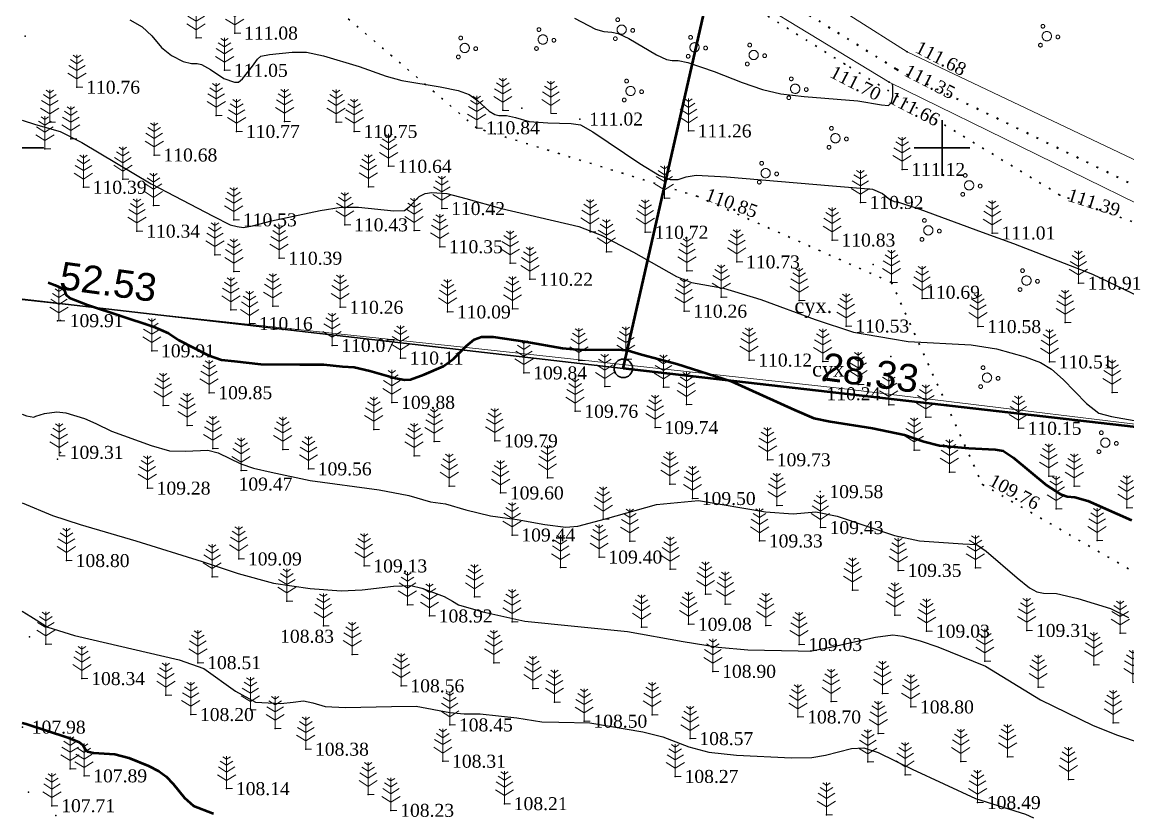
# Model space of a CAD drawing. Header units: millimetres. Extents: x 5405550 to 5405658, y 5524764 to 5524865.
# Drawn here: x 5405550.3 to 5405610, y 5524763.8 to 5524806.8 of the extents above; entities that cross this region are included whole.
import ezdxf
from ezdxf.enums import TextEntityAlignment as Align

# ---------------------------------------------------------------- set-up
doc = ezdxf.new("R2010")
doc.units = ezdxf.units.MM
for name, pattern in [('0', [0]), ('HIDDEN', [0.5, 0, -0.5]), ('суцільна', [50, 50, 0])]:
    doc.linetypes.add(name, pattern=pattern)
for name, color, linetype, lineweight in [('11900000', 1, 'Continuous', 30), ('Контур', 7, 'HIDDEN', 30), ('Межа', 104, 'Continuous', 30), ('ограждение', 7, 'ZABOR', 20), ('рельеф', 7, 'Continuous', 0), ('ТОЧКИ', 7, 'Continuous', 30), ('усл. знак', 7, 'суцільна', 20)]:
    doc.layers.add(name, color=color, linetype=linetype, lineweight=lineweight)
for name, color, linetype in [('вис_1_1', 170, 'Continuous'), ('горизонт_1', 12, 'Continuous'), ('горизонтали', 42, 'Continuous'), ('Ділянки_Межі', 10, 'Continuous'), ('надписи', 7, 'Continuous'), ('промеры', 185, 'Continuous'), ('Растительность', 7, 'Continuous')]:
    doc.layers.add(name, color=color, linetype=linetype)
doc.styles.get("Standard").update_dxf_attribs({"font": 'arial.ttf'})
doc.styles.add('times', font='times.ttf')
doc.linetypes.add('ZABOR', pattern='A,1,-0.1,[132,ltypeshp.shx,S=0.25,R=0,X=-0.1,Y=0],-0.4,1', length=2.5)
doc.linetypes.add('ЗаборДерПр', pattern='A,1,[130,ltypeshp.shx,S=0.25,R=0,X=0,Y=-0.25],1.5', length=2.5)
doc.linetypes.add('канава 0', pattern='A,0.9,0,["|",Standard,S=0.25,R=0,X=0,Y=0],0.1', length=1)

# ---------------------------------------------------------------- blocks, each defined once
blk = doc.blocks.new('A$C51FE15A3')
at = {"layer": 'Растительность', "color": 94, "lineweight": 0}
for points in [[(-0.343, 1.489), (0, 1.267), (0.343, 1.489)], [(-0.201, 1.726), (0, 1.584), (0.201, 1.726)], [(0, 1.75), (0, 0), (0.319, 0)], [(-0.493, 0.753), (0, 0.444), (0.493, 0.753)], [(-0.447, 1.172), (0, 0.895), (0.447, 1.172)]]:
    blk.add_lwpolyline(points, dxfattribs=at)
blk = doc.blocks.new('A$C72385B22')
at = {"layer": 'усл. знак'}
for centre, radius in [((-0.02, 1.49), 0.25), ((0, 0), 0.625), ((-1.29, -0.64), 0.25), ((1.28, -0.76), 0.25)]:
    blk.add_circle(centre, radius, dxfattribs=at)

msp = doc.modelspace()

# ---------------------------------------------------------------- linework, layer by layer
at = {"layer": '11900000', "color": 0, "linetype": '0', "lineweight": 15, "ltscale": 0.7}
for points in [[(5405600, 5524798.496), (5405600, 5524801.504)], [(5405600, 5524798.496), (5405600, 5524801.504)], [(5405600, 5524798.496), (5405600, 5524801.504)], [(5405600, 5524798.496), (5405600, 5524801.504)], [(5405600, 5524798.496), (5405600, 5524801.504)], [(5405600, 5524798.496), (5405600, 5524801.504)], [(5405550.339, 5524800), (5405551.504, 5524800)], [(5405550.339, 5524800), (5405551.504, 5524800)], [(5405550.339, 5524800), (5405551.504, 5524800)], [(5405550.339, 5524800), (5405551.504, 5524800)], [(5405550.339, 5524800), (5405551.504, 5524800)], [(5405550.339, 5524800), (5405551.504, 5524800)], [(5405550.339, 5524800), (5405551.504, 5524800)], [(5405550.339, 5524800), (5405551.504, 5524800)], [(5405598.496, 5524800), (5405601.504, 5524800)], [(5405598.496, 5524800), (5405601.504, 5524800)], [(5405598.496, 5524800), (5405601.504, 5524800)]]:
    msp.add_lwpolyline(points, dxfattribs=at)
at = {"layer": '11900000', "linetype": '0', "lineweight": 15, "ltscale": 0.7}
for points in [[(5405600, 5524798.496), (5405600, 5524801.504)], [(5405550.339, 5524800), (5405551.504, 5524800)], [(5405550.339, 5524800), (5405551.504, 5524800)], [(5405550.339, 5524800), (5405551.504, 5524800)], [(5405550.339, 5524800), (5405551.504, 5524800)]]:
    msp.add_lwpolyline(points, dxfattribs=at)
at = {"layer": '11900000', "color": 7}
for points in [[(5405600, 5524798.5, 0), (5405600, 5524801.5, 0)], [(5405600, 5524798.5, 0), (5405600, 5524801.5, 0)], [(5405550.339, 5524800, 0), (5405551.5, 5524800, 0)], [(5405550.339, 5524800, 0), (5405551.5, 5524800, 0)], [(5405598.5, 5524800, 0), (5405601.5, 5524800, 0)], [(5405598.5, 5524800, 0), (5405601.5, 5524800, 0)]]:
    msp.add_polyline3d(points, dxfattribs=at)
at = {"layer": 'вис_1_1', "color": 7}
for p in [(5405550.5, 5524806.04, 110.82), (5405561.82, 5524806.2, 111.08), (5405559.73, 5524805.94, 111.09), (5405598.12, 5524805.19, 111.68), (5405561.27, 5524804.19, 111.05), (5405594.76, 5524804.52, 111.7), (5405597.55, 5524804.25, 111.35), (5405553.3, 5524803.28, 110.76), (5405597.15, 5524803.55, 111.66), (5405576.29, 5524802.04, 111.08), (5405577.31, 5524802.15, 111.07), (5405551.83, 5524801.39, 110.52), (5405560.82, 5524801.75, 110.81), (5405564.51, 5524801.43, 110.86), (5405567.29, 5524801.4, 110.75), (5405580.45, 5524801.56, 111.02), (5405561.92, 5524800.89, 110.77), (5405568.27, 5524800.89, 110.75), (5405574.88, 5524801.09, 110.84), (5405586.31, 5524800.92, 111.26), (5405552.97, 5524800.49, 110.48), (5405551.57, 5524799.96, 110.43), (5405557.47, 5524799.62, 110.68), (5405570.12, 5524799.01, 110.64), (5405597.84, 5524798.84, 111.12), (5405555.78, 5524798.31, 110.43), (5405553.65, 5524797.88, 110.39), (5405569.03, 5524797.9, 110.58), (5405585.01, 5524797.29, 110.93), (5405586.81, 5524797.38, 110.85), (5405595.59, 5524797.06, 110.92), (5405606.36, 5524797.46, 111.39), (5405557.43, 5524796.89, 110.39), (5405573, 5524796.73, 110.42), (5405561.76, 5524796.12, 110.53), (5405567.76, 5524795.85, 110.43), (5405556.54, 5524795.51, 110.34), (5405571.5, 5524795.54, 110.44), (5405581, 5524795.47, 110.48), (5405583.98, 5524795.45, 110.72), (5405602.71, 5524795.41, 111.01), (5405572.88, 5524794.67, 110.35), (5405594.07, 5524795.03, 110.83), (5405560.75, 5524794.23, 110.34), (5405564.21, 5524794.05, 110.39), (5405581.88, 5524794.39, 110.37), (5405576.69, 5524793.78, 110.27), (5405588.92, 5524793.85, 110.73), (5405596.28, 5524793.71, 110.78), (5405561.77, 5524793.34, 110.23), (5405577.75, 5524792.91, 110.22), (5405586.23, 5524793.37, 110.6), (5405597.27, 5524792.74, 110.7), (5405607.36, 5524792.7, 110.91), (5405588.08, 5524791.95, 110.42), (5405592.29, 5524791.77, 110.58), (5405598.92, 5524791.87, 110.69), (5405561.61, 5524791.26, 110.23), (5405563.87, 5524791.47, 110.24), (5405567.51, 5524791.4, 110.26), (5405573.31, 5524791.15, 110.09), (5405576.81, 5524791.32, 110.14), (5405586.07, 5524791.19, 110.26), (5405552.25, 5524790.67, 109.87), (5405552.41, 5524790.68, 109.91), (5405562.62, 5524790.52, 110.16), (5405606.65, 5524790.58, 110.75), (5405594.82, 5524790.39, 110.53), (5405601.94, 5524790.36, 110.58), (5405567.07, 5524789.34, 110.07), (5405557.34, 5524789.05, 109.91), (5405570.76, 5524788.66, 110.11), (5405597.23, 5524788.75, 110.43), (5405580.4, 5524788.52, 109.96), (5405582.93, 5524788.6, 109.96), (5405589.58, 5524788.55, 110.12), (5405593.56, 5524788.48, 110.28), (5405605.8, 5524788.45, 110.51), (5405577.43, 5524787.86, 109.84), (5405581.79, 5524787.12, 109.86), (5405584.96, 5524787.09, 109.86), (5405595.47, 5524787.23, 110.24), (5405560.43, 5524786.79, 109.85), (5405570.3, 5524786.27, 109.88), (5405570.3, 5524786.27, 109.88), (5405609.18, 5524786.81, 110.64), (5405557.95, 5524786.1, 109.73), (5405580.19, 5524785.79, 109.76), (5405586.2, 5524786.15, 109.8), (5405597.12, 5524786.14, 110.15), (5405599.12, 5524785.47, 110.18), (5405559.24, 5524785.02, 109.66), (5405569.32, 5524784.81, 109.8), (5405584.51, 5524784.91, 109.74), (5405604.12, 5524784.87, 110.15), (5405572.58, 5524784.16, 109.71), (5405575.85, 5524784.19, 109.79), (5405552.41, 5524783.57, 109.31), (5405560.63, 5524783.78, 109.51), (5405564.41, 5524783.73, 109.67), (5405571.5, 5524783.39, 109.68), (5405598.5, 5524783.69, 109.92), (5405552.24, 5524783.21, 109.31), (5405590.58, 5524783.17, 109.73), (5405562.16, 5524782.6, 109.47), (5405565.8, 5524782.68, 109.56), (5405578.7, 5524782.19, 109.66), (5405600.4, 5524782.51, 109.84), (5405605.76, 5524782.29, 110.05), (5405557.1, 5524781.64, 109.28), (5405573.4, 5524781.74, 109.6), (5405585.31, 5524781.86, 109.54), (5405602.18, 5524781.84, 109.76), (5405607.14, 5524781.75, 110.06), (5405576.17, 5524781.38, 109.6), (5405586.53, 5524781.08, 109.5), (5405593.42, 5524781.45, 109.58), (5405591.08, 5524780.7, 109.55), (5405606.16, 5524780.53, 109.93), (5405609.98, 5524780.57, 110.06), (5405581.71, 5524779.96, 109.5), (5405576.79, 5524779.11, 109.44), (5405593.43, 5524779.51, 109.43), (5405583.14, 5524778.78, 109.42), (5405590.15, 5524778.79, 109.33), (5405608.37, 5524778.81, 109.75), (5405581.49, 5524777.92, 109.4), (5405552.73, 5524777.73, 108.8), (5405562.03, 5524777.82, 109.09), (5405568.8, 5524777.44, 109.13), (5405579.41, 5524777.35, 109.33), (5405601.8, 5524777.34, 109.39), (5405560.6, 5524776.86, 108.94), (5405585.33, 5524777.26, 109.27), (5405597.64, 5524777.2, 109.35), (5405595.17, 5524776.13, 109.2), (5405564.63, 5524775.54, 108.93), (5405574.76, 5524775.77, 109.06), (5405587.23, 5524775.91, 109.19), (5405571.14, 5524775.35, 108.88), (5405588.3, 5524775.37, 109.18), (5405572.33, 5524774.74, 108.92), (5405576.79, 5524774.43, 109), (5405597.46, 5524774.79, 109.05), (5405566.6, 5524774.2, 108.83), (5405583.78, 5524774.13, 109.02), (5405586.32, 5524774.29, 109.08), (5405590.48, 5524774.22, 109.12), (5405599.17, 5524773.92, 109.03), (5405604.57, 5524773.96, 109.31), (5405609.62, 5524773.81, 109.41), (5405550.74, 5524773.62, 108.42), (5405551.62, 5524773.22, 108.44), (5405592.28, 5524773.2, 109.03), (5405568.16, 5524772.66, 108.66), (5405559.83, 5524772.22, 108.51), (5405575.8, 5524772.22, 108.75), (5405602.31, 5524772.3, 109.01), (5405608.19, 5524772.11, 109.21), (5405553.57, 5524771.36, 108.34), (5405587.63, 5524771.75, 108.9), (5405570.8, 5524770.97, 108.56), (5405577.91, 5524770.82, 108.6), (5405605.19, 5524770.89, 109.04), (5405558.1, 5524770.46, 108.28), (5405596.79, 5524770.56, 108.84), (5405562.66, 5524769.68, 108.47), (5405579.08, 5524770.09, 108.58), (5405594.02, 5524770.12, 108.75), (5405598.31, 5524769.83, 108.8), (5405559.44, 5524769.42, 108.2), (5405580.68, 5524769.06, 108.5), (5405584.35, 5524769.41, 108.6), (5405592.22, 5524769.29, 108.7), (5405609.24, 5524768.98, 109.04), (5405550.36, 5524768.74, 107.98), (5405564, 5524768.67, 108.4), (5405573.42, 5524768.86, 108.45), (5405596.56, 5524768.4, 108.6), (5405586.4, 5524768.12, 108.57), (5405565.65, 5524767.55, 108.38), (5405573.05, 5524766.9, 108.31), (5405595.99, 5524766.86, 108.42), (5405601.01, 5524766.88, 108.65), (5405603.54, 5524767.14, 108.75), (5405552.93, 5524766.49, 107.84), (5405553.68, 5524766.11, 107.89), (5405585.6, 5524766.08, 108.27), (5405598.01, 5524766.16, 108.46), (5405561.38, 5524765.42, 108.14), (5405606.82, 5524765.91, 108.8), (5405550.69, 5524765.23, 107.71), (5405569.02, 5524765.1, 108.24), (5405551.95, 5524764.5, 107.71), (5405570.25, 5524764.25, 108.23), (5405576.38, 5524764.61, 108.21), (5405601.92, 5524764.67, 108.49), (5405552.15, 5524763.98, 107.64), (5405593.76, 5524764, 108.24)]:
    msp.add_point(p, dxfattribs=at)
at = {"layer": 'горизонт_1', "color": 32}
for points in [[(5405556.16, 5524806.91, 111), (5405556.82, 5524806.54, 111), (5405557.34, 5524806.05, 111), (5405557.87, 5524805.42, 111), (5405558.41, 5524804.99, 111), (5405559.04, 5524804.66, 111), (5405559.49, 5524804.55, 111), (5405559.79, 5524804.55, 111), (5405560.03, 5524804.5, 111), (5405560.5, 5524804.24, 111), (5405561.23, 5524803.75, 111), (5405561.8, 5524803.55, 111), (5405562.02, 5524803.55, 111), (5405562.24, 5524803.73, 111), (5405562.78, 5524804.42, 111), (5405563.04, 5524804.8, 111), (5405563.23, 5524804.95, 111), (5405563.7, 5524805.05, 111), (5405564.91, 5524805.17, 111), (5405565.69, 5524805.17, 111), (5405566.61, 5524804.98, 111), (5405568.53, 5524804.39, 111), (5405569.99, 5524803.88, 111), (5405570.83, 5524803.64, 111), (5405572.9, 5524803.3, 111), (5405573.88, 5524803.11, 111), (5405574.47, 5524802.89, 111), (5405574.93, 5524802.57, 111), (5405575.56, 5524801.99, 111), (5405575.85, 5524801.8, 111), (5405576.08, 5524801.75, 111), (5405576.48, 5524801.76, 111), (5405576.98, 5524801.64, 111), (5405577.71, 5524801.43, 111), (5405578.72, 5524801.35, 111), (5405579.97, 5524801.32, 111), (5405580.48, 5524801.24, 111), (5405581.14, 5524800.87, 111), (5405583.68, 5524799.17, 111), (5405584.74, 5524798.52, 111), (5405585.33, 5524798.29, 111), (5405585.75, 5524798.3, 111), (5405586.19, 5524798.45, 111), (5405586.73, 5524798.53, 111), (5405588.37, 5524798.45, 111), (5405594.09, 5524797.96, 111), (5405596.25, 5524797.77, 111), (5405596.79, 5524797.54, 111), (5405597.18, 5524797.22, 111), (5405597.42, 5524797.11, 111), (5405597.65, 5524797.08, 111), (5405598.8, 5524796.7, 111), (5405602.16, 5524795.45, 111), (5405603.86, 5524794.84, 111), (5405608.12, 5524793.19, 111), (5405611.09, 5524791.76, 111)], [(5405550.339, 5524801.496, 110.5), (5405551.06, 5524801.26, 110.5), (5405552.39, 5524800.89, 110.5), (5405553.57, 5524800.29, 110.5), (5405557.31, 5524798.06, 110.5), (5405560.66, 5524796.32, 110.5), (5405561.57, 5524795.85, 110.5), (5405561.95, 5524795.76, 110.5), (5405562.29, 5524795.7, 110.5), (5405562.77, 5524795.79, 110.5), (5405563.8, 5524796.07, 110.5), (5405566.42, 5524796.62, 110.5), (5405567.57, 5524796.81, 110.5), (5405568.5, 5524796.81, 110.5), (5405570.4, 5524796.61, 110.5), (5405570.99, 5524796.63, 110.5), (5405571.24, 5524796.82, 110.5), (5405571.78, 5524797.38, 110.5), (5405572.09, 5524797.55, 110.5), (5405572.46, 5524797.59, 110.5), (5405573.26, 5524797.54, 110.5), (5405574.3, 5524797.27, 110.5), (5405576.22, 5524796.73, 110.5), (5405580.4, 5524795.76, 110.5), (5405581.6, 5524795.29, 110.5), (5405583.34, 5524794.37, 110.5), (5405585.66, 5524793.06, 110.5), (5405586.48, 5524792.73, 110.5), (5405588.2, 5524792.43, 110.5), (5405590.22, 5524791.83, 110.5), (5405593.15, 5524790.74, 110.5), (5405595.22, 5524790.05, 110.5), (5405596.58, 5524789.82, 110.5), (5405597.33, 5524789.69, 110.5), (5405598.18, 5524789.56, 110.5), (5405601.57, 5524789.37, 110.5), (5405602.94, 5524789.16, 110.5), (5405604.48, 5524788.72, 110.5), (5405605.31, 5524788.42, 110.5), (5405605.91, 5524788.07, 110.5), (5405606.54, 5524787.51, 110.5), (5405607.8, 5524786.21, 110.5), (5405608.46, 5524785.69, 110.5), (5405609.14, 5524785.5, 110.5), (5405610.67, 5524785.24, 110.5)], [(5405550.339, 5524785.631, 109.5), (5405550.58, 5524785.55, 109.5), (5405550.97, 5524785.47, 109.5), (5405551.08, 5524785.53, 109.5), (5405551.54, 5524785.66, 109.5), (5405552.21, 5524785.76, 109.5), (5405552.7, 5524785.71, 109.5), (5405553.7, 5524785.4, 109.5), (5405554.32, 5524785.12, 109.5), (5405555.16, 5524784.72, 109.5), (5405557.3, 5524783.94, 109.5), (5405558.29, 5524783.66, 109.5), (5405559.15, 5524783.64, 109.5), (5405560.36, 5524783.69, 109.5), (5405560.93, 5524783.55, 109.5), (5405562.15, 5524782.96, 109.5), (5405562.83, 5524782.71, 109.5), (5405563.78, 5524782.51, 109.5), (5405565.89, 5524782.05, 109.5), (5405569.62, 5524781.55, 109.5), (5405571.22, 5524781.24, 109.5), (5405572.38, 5524780.9, 109.5), (5405573.2, 5524780.79, 109.5), (5405574.3, 5524780.47, 109.5), (5405575.62, 5524780.14, 109.5), (5405577.07, 5524779.94, 109.5), (5405578.55, 5524779.68, 109.5), (5405579.69, 5524779.53, 109.5), (5405580.34, 5524779.58, 109.5), (5405581.84, 5524779.99, 109.5), (5405584.58, 5524780.75, 109.5), (5405586.86, 5524780.97, 109.5), (5405590.47, 5524780.37, 109.5), (5405591.96, 5524780.25, 109.5), (5405593.19, 5524780.36, 109.5), (5405594.33, 5524780.13, 109.5), (5405597.44, 5524779.09, 109.5), (5405598.78, 5524778.8, 109.5), (5405601.12, 5524778.63, 109.5), (5405601.86, 5524778.6, 109.5), (5405602.39, 5524778.23, 109.5), (5405604.06, 5524776.8, 109.5), (5405604.73, 5524776.26, 109.5), (5405605.12, 5524776.05, 109.5), (5405605.48, 5524775.98, 109.5), (5405606.18, 5524775.95, 109.5), (5405607.33, 5524775.69, 109.5), (5405609.1, 5524775.15, 109.5), (5405610.07, 5524774.65, 109.5)], [(5405550.339, 5524780.848, 109), (5405551.98, 5524780.17, 109), (5405553.47, 5524779.67, 109), (5405556.47, 5524778.8, 109), (5405560.06, 5524777.68, 109), (5405562, 5524777.03, 109), (5405563.91, 5524776.52, 109), (5405565.89, 5524776.22, 109), (5405567.56, 5524776.1, 109), (5405568.7, 5524776.16, 109), (5405570.38, 5524776.35, 109), (5405571.32, 5524776.38, 109), (5405571.91, 5524776.25, 109), (5405573.12, 5524775.79, 109), (5405573.58, 5524775.54, 109), (5405573.9, 5524775.34, 109), (5405575.21, 5524774.97, 109), (5405577.47, 5524774.46, 109), (5405583.02, 5524773.91, 109), (5405586.02, 5524773.37, 109), (5405587.91, 5524773.05, 109), (5405589.51, 5524772.91, 109), (5405592.23, 5524772.85, 109), (5405592.88, 5524772.84, 109), (5405593.88, 5524773.03, 109), (5405596.41, 5524773.59, 109), (5405597.34, 5524773.72, 109), (5405597.88, 5524773.65, 109), (5405598.82, 5524773.39, 109), (5405599.78, 5524773.08, 109), (5405602.35, 5524772.03, 109), (5405605.32, 5524770.22, 109), (5405608.16, 5524768.82, 109), (5405609.48, 5524768.31, 109), (5405611.86, 5524767.49, 109)], [(5405550.339, 5524774.996, 108.5), (5405550.81, 5524774.72, 108.5), (5405551.72, 5524774.14, 108.5), (5405553.16, 5524773.69, 108.5), (5405558.82, 5524772.37, 108.5), (5405560.15, 5524771.9, 108.5), (5405561.85, 5524770.69, 108.5), (5405562.93, 5524770.09, 108.5), (5405564.3, 5524770.02, 108.5), (5405564.97, 5524770.09, 108.5), (5405565.52, 5524770.16, 108.5), (5405566.03, 5524770.06, 108.5), (5405566.69, 5524769.86, 108.5), (5405567.79, 5524769.8, 108.5), (5405570.28, 5524769.86, 108.5), (5405571.61, 5524769.88, 108.5), (5405573.43, 5524769.53, 108.5), (5405574.2, 5524769.45, 108.5), (5405575.06, 5524769.45, 108.5), (5405577.04, 5524769.25, 108.5), (5405578.39, 5524769.03, 108.5), (5405579.31, 5524769.01, 108.5), (5405580.98, 5524768.98, 108.5), (5405583.85, 5524768.49, 108.5), (5405584.93, 5524768.21, 108.5), (5405586.33, 5524767.67, 108.5), (5405587.41, 5524767.39, 108.5), (5405588.91, 5524767.23, 108.5), (5405591.87, 5524767.08, 108.5), (5405592.97, 5524767.1, 108.5), (5405593.7, 5524767.23, 108.5), (5405595.12, 5524767.59, 108.5), (5405595.77, 5524767.63, 108.5), (5405596.55, 5524767.38, 108.5), (5405598.39, 5524766.47, 108.5), (5405601.81, 5524764.88, 108.5), (5405604.5, 5524764.04, 108.5), (5405604.939, 5524763.843, 108.5)]]:
    msp.add_polyline3d(points, dxfattribs=at)
at = {"layer": 'горизонтали', "color": 32}
msp.add_polyline3d([(5405580.16, 5524807.01, 111.5), (5405581.29, 5524806.41, 111.5), (5405581.75, 5524806.28, 111.5), (5405582.17, 5524806.25, 111.5), (5405582.51, 5524806.18, 111.5), (5405583.1, 5524805.9, 111.5), (5405584.58, 5524805.03, 111.5), (5405585.13, 5524804.77, 111.5), (5405585.43, 5524804.72, 111.5), (5405585.76, 5524804.72, 111.5), (5405586.27, 5524804.62, 111.5), (5405587.69, 5524804.12, 111.5), (5405589.21, 5524803.54, 111.5), (5405590.31, 5524803.16, 111.5), (5405591.3, 5524802.92, 111.5), (5405592.56, 5524802.77, 111.5), (5405595.45, 5524802.54, 111.5), (5405596.74, 5524802.32, 111.5), (5405597.11, 5524802.3, 111.5), (5405597.28, 5524802.45, 111.5), (5405597.34, 5524802.78, 111.5), (5405597.35, 5524803.3, 111.5), (5405597.332, 5524803.461, 111.5)], dxfattribs=at)
at = {"layer": 'горизонтали', "color": 32, "lineweight": 50}
for points in [[(5405551.744, 5524792.745, 110), (5405552.12, 5524792.6, 110), (5405552.52, 5524792.41, 110), (5405552.62, 5524792.3, 110), (5405552.69, 5524792.1, 110), (5405552.9, 5524791.92, 110), (5405553.86, 5524791.54, 110), (5405557.42, 5524790.37, 110), (5405558.25, 5524790, 110), (5405558.79, 5524789.63, 110), (5405560.39, 5524788.82, 110), (5405561.1, 5524788.57, 110), (5405561.81, 5524788.5, 110), (5405563.22, 5524788.33, 110), (5405565.33, 5524788.32, 110), (5405566.63, 5524788.31, 110), (5405567.63, 5524788.2, 110), (5405568.26, 5524788.17, 110), (5405569.11, 5524787.97, 110), (5405570.5, 5524787.58, 110), (5405571, 5524787.48, 110), (5405571.31, 5524787.51, 110), (5405572.05, 5524787.77, 110), (5405573.09, 5524788.23, 110), (5405573.63, 5524788.61, 110), (5405574.33, 5524789.32, 110), (5405574.74, 5524789.66, 110), (5405575.14, 5524789.81, 110), (5405575.77, 5524789.8, 110), (5405577.47, 5524789.56, 110), (5405579.51, 5524789.19, 110), (5405580.1, 5524789.14, 110), (5405580.77, 5524789.1, 110), (5405582.56, 5524789.12, 110), (5405583.05, 5524789.07, 110), (5405583.78, 5524788.85, 110), (5405585.68, 5524788.35, 110), (5405588.62, 5524787.41, 110), (5405592.03, 5524785.86, 110), (5405593.08, 5524785.42, 110), (5405593.96, 5524785.24, 110), (5405596.25, 5524784.87, 110), (5405597.97, 5524784.52, 110), (5405599.02, 5524784.15, 110), (5405599.86, 5524783.95, 110), (5405601.45, 5524783.8, 110), (5405602.87, 5524783.72, 110), (5405603.3, 5524783.66, 110), (5405603.84, 5524783.29, 110), (5405605.64, 5524781.8, 110), (5405606.4, 5524781.31, 110), (5405606.76, 5524781.19, 110), (5405607.17, 5524781.16, 110), (5405607.87, 5524780.95, 110), (5405609.46, 5524780.26, 110), (5405610.22, 5524779.91, 110)], [(5405550.339, 5524768.968, 108), (5405550.55, 5524768.91, 108), (5405552.8, 5524768.19, 108), (5405553.42, 5524767.93, 108), (5405553.61, 5524767.76, 108), (5405553.75, 5524767.56, 108), (5405553.87, 5524767.43, 108), (5405554.19, 5524767.35, 108), (5405555.34, 5524767.28, 108), (5405556.1, 5524767.09, 108), (5405557.16, 5524766.66, 108), (5405557.72, 5524766.37, 108), (5405558.12, 5524766.08, 108), (5405558.49, 5524765.68, 108), (5405559.1, 5524764.93, 108), (5405559.59, 5524764.5, 108), (5405560.61, 5524764.09, 108), (5405560.669, 5524764.071, 108)]]:
    msp.add_polyline3d(points, dxfattribs=at)
at = {"layer": 'Ділянки_Межі', "lineweight": 25}
msp.add_lwpolyline([(5405550.339, 5524835.289), (5405592.364, 5524830.229), (5405582.792, 5524788.106), (5405550.339, 5524791.834)], dxfattribs=at)
at = {"layer": 'Ділянки_Межі', "lineweight": 50}
msp.add_lwpolyline([(5405582.792, 5524788.106), (5405592.364, 5524830.229), (5405620.476, 5524826.844), (5405610.939, 5524784.872)], close=True, dxfattribs=at)
at = {"layer": 'Контур', "color": 7, "linetype": 'HIDDEN'}
for points, elevation in [([(5405597.27, 5524792.74), (5405586.81, 5524797.38), (5405574.88, 5524801.07), (5405564.25, 5524810.11), (5405564.67, 5524817.38), (5405550.339, 5524826.426)], 109.7), ([(5405617.01, 5524793.54), (5405606.36, 5524797.46), (5405594.76, 5524804.52), (5405582.61, 5524812.11), (5405572.17, 5524820.52), (5405566.775, 5524826.641)], 110.43), ([(5405597.27, 5524792.74), (5405602.18, 5524781.84)], 109.7), ([(5405602.18, 5524781.84), (5405612.36, 5524775.96), (5405624.92, 5524771.08), (5405631.93, 5524779.99), (5405633.36, 5524784.01), (5405623.84, 5524787.87)], 108.76)]:
    msp.add_lwpolyline(points, dxfattribs=dict(at, elevation=elevation))
at = {"layer": 'Межа', "color": 2, "lineweight": 30}
msp.add_lwpolyline([(5405550.339, 5524791.834), (5405582.792, 5524788.106), (5405610.939, 5524784.872), (5405636.727, 5524781.91), (5405657.61, 5524779.511)], dxfattribs=at)
at = {"layer": 'ограждение', "color": 7, "linetype": 'ЗаборДерПр'}
msp.add_lwpolyline([(5405640.614, 5524781.43), (5405594.45, 5524787.03), (5405574.99, 5524789.16), (5405559.31, 5524790.84), (5405550.339, 5524791.811)], dxfattribs=at)
at = {"layer": 'рельеф', "color": 7, "linetype": 'HIDDEN', "lineweight": 40, "elevation": 110.95}
msp.add_lwpolyline([(5405550.339, 5524841.58), (5405552.44, 5524839.89), (5405559.59, 5524834.38), (5405563.3, 5524831.66), (5405574.82, 5524820.67), (5405586.2, 5524811.28), (5405597.55, 5524804.25), (5405621.59, 5524792.52), (5405629.68, 5524788.76), (5405638.23, 5524784.22)], dxfattribs=at)
at = {"layer": 'рельеф', "color": 7, "linetype": 'канава 0'}
for points, elevation in [([(5405640.602, 5524784.423), (5405633.68, 5524788.04), (5405622.04, 5524793.83), (5405598.12, 5524805.19), (5405586.52, 5524812.54), (5405575.06, 5524822.5), (5405563.58, 5524832.81)], 2.6), ([(5405562.34, 5524831.04), (5405574.94, 5524819.49), (5405585.76, 5524810.47), (5405597.15, 5524803.55), (5405621.16, 5524791.78), (5405640.18, 5524783.02)], 1.98)]:
    msp.add_lwpolyline(points, dxfattribs=dict(at, elevation=elevation))
at = {"layer": 'ТОЧКИ'}
msp.add_circle((5405582.792, 5524788.106, 107.24), 0.5, dxfattribs=at)

# ---------------------------------------------------------------- block references
at = {"layer": 'Растительность', "color": 7}
for p in [(5405561.82, 5524806.2, 110.08), (5405559.73, 5524805.94, 110.09), (5405561.27, 5524804.19, 110.05), (5405553.3, 5524803.28, 109.76), (5405576.29, 5524802.02, 110.08), (5405578.88, 5524801.855, 110.07), (5405551.83, 5524801.39, 109.52), (5405560.82, 5524801.75, 109.81), (5405564.51, 5524801.43, 109.86), (5405567.29, 5524801.4, 109.75), (5405561.92, 5524800.89, 109.77), (5405568.27, 5524800.89, 109.75), (5405574.88, 5524801.07, 109.84), (5405586.31, 5524800.92, 110.26), (5405552.97, 5524800.49, 109.48), (5405551.57, 5524799.96, 109.43), (5405557.47, 5524799.62, 109.68), (5405570.12, 5524799.01, 109.64), (5405555.78, 5524798.31, 109.43), (5405597.84, 5524798.84, 110.12), (5405553.65, 5524797.88, 109.39), (5405569.03, 5524797.9, 109.58), (5405585.01, 5524797.29, 109.93), (5405595.59, 5524797.06, 109.92), (5405557.43, 5524796.89, 109.39), (5405573, 5524796.73, 109.42), (5405561.76, 5524796.12, 109.53), (5405556.54, 5524795.51, 109.34), (5405567.76, 5524795.85, 109.43), (5405571.5, 5524795.54, 109.44), (5405581, 5524795.47, 109.48), (5405583.98, 5524795.45, 109.72), (5405602.71, 5524795.41, 110.01), (5405572.88, 5524794.67, 109.35), (5405594.07, 5524795.03, 109.83), (5405560.75, 5524794.23, 109.34), (5405581.88, 5524794.39, 109.37), (5405564.21, 5524794.05, 109.39), (5405576.69, 5524793.78, 109.27), (5405588.92, 5524793.85, 109.73), (5405561.77, 5524793.34, 109.23), (5405577.75, 5524792.91, 109.22), (5405586.23, 5524793.37, 109.6), (5405597.27, 5524792.74, 109.7), (5405607.36, 5524792.7, 109.91), (5405588.08, 5524791.95, 109.42), (5405592.29, 5524791.77, 109.58), (5405598.92, 5524791.87, 109.69), (5405561.61, 5524791.26, 109.23), (5405563.87, 5524791.47, 109.24), (5405567.51, 5524791.4, 109.26), (5405573.31, 5524791.15, 109.09), (5405576.81, 5524791.32, 109.14), (5405586.07, 5524791.19, 109.26), (5405552.328, 5524790.662), (5405562.62, 5524790.52, 109.16), (5405606.65, 5524790.58, 109.75), (5405594.82, 5524790.39, 109.53), (5405601.94, 5524790.36, 109.58), (5405567.07, 5524789.34, 109.07), (5405557.34, 5524789.05, 108.91), (5405570.76, 5524788.66, 109.11), (5405580.4, 5524788.52, 108.96), (5405582.93, 5524788.6, 108.96), (5405589.58, 5524788.55, 109.12), (5405593.56, 5524788.48, 109.28), (5405605.8, 5524788.45, 109.51), (5405577.43, 5524787.86, 108.84), (5405581.79, 5524787.12, 108.86), (5405584.96, 5524787.09, 108.86), (5405595.47, 5524787.23, 109.24), (5405560.43, 5524786.79, 108.85), (5405609.18, 5524786.81, 109.64), (5405557.95, 5524786.1, 108.73), (5405570.3, 5524786.27, 108.88), (5405580.19, 5524785.79, 108.76), (5405586.2, 5524786.15, 108.8), (5405597.12, 5524786.14, 109.15), (5405599.12, 5524785.47, 109.18), (5405559.24, 5524785.02, 108.66), (5405569.32, 5524784.81, 108.8), (5405584.51, 5524784.91, 108.74), (5405604.12, 5524784.87, 109.15), (5405572.58, 5524784.16, 108.71), (5405575.85, 5524784.19, 108.79), (5405552.337, 5524783.388), (5405560.63, 5524783.78, 108.51), (5405564.41, 5524783.73, 108.67), (5405571.5, 5524783.39, 108.68), (5405598.5, 5524783.69, 108.92), (5405590.58, 5524783.17, 108.73), (5405562.16, 5524782.6, 108.47), (5405565.8, 5524782.68, 108.56), (5405578.7, 5524782.19, 108.66), (5405600.4, 5524782.51, 108.84), (5405605.76, 5524782.29, 109.05), (5405557.1, 5524781.64, 108.28), (5405573.4, 5524781.74, 108.6), (5405585.31, 5524781.86, 108.54), (5405607.14, 5524781.75, 109.06), (5405576.17, 5524781.38, 108.6), (5405586.53, 5524781.08, 108.5), (5405591.08, 5524780.7, 108.55), (5405606.16, 5524780.53, 108.93), (5405609.98, 5524780.57, 109.06), (5405581.71, 5524779.96, 108.5), (5405593.43, 5524779.51, 108.43), (5405576.79, 5524779.11, 108.44), (5405583.14, 5524778.78, 108.42), (5405590.15, 5524778.79, 108.33), (5405608.37, 5524778.81, 108.75), (5405552.73, 5524777.73, 107.8), (5405562.03, 5524777.82, 108.09), (5405568.8, 5524777.44, 108.13), (5405581.49, 5524777.92, 108.4), (5405560.6, 5524776.86, 107.94), (5405579.41, 5524777.35, 108.33), (5405585.33, 5524777.26, 108.27), (5405597.64, 5524777.2, 108.35), (5405601.8, 5524777.34, 108.39), (5405574.76, 5524775.77, 108.06), (5405587.23, 5524775.91, 108.19), (5405595.17, 5524776.13, 108.2), (5405564.63, 5524775.54, 107.93), (5405571.14, 5524775.35, 107.88), (5405588.3, 5524775.37, 108.18), (5405572.33, 5524774.74, 107.92), (5405576.79, 5524774.43, 108), (5405597.46, 5524774.79, 108.05), (5405566.6, 5524774.2, 107.83), (5405583.78, 5524774.13, 108.02), (5405586.32, 5524774.29, 108.08), (5405590.48, 5524774.22, 108.12), (5405599.17, 5524773.92, 108.03), (5405604.57, 5524773.96, 108.31), (5405609.62, 5524773.81, 108.41), (5405551.62, 5524773.22, 107.44), (5405592.28, 5524773.2, 108.03), (5405568.16, 5524772.66, 107.66), (5405559.83, 5524772.22, 107.51), (5405575.8, 5524772.22, 107.75), (5405602.31, 5524772.3, 108.01), (5405608.19, 5524772.11, 108.21), (5405587.63, 5524771.75, 107.9), (5405553.57, 5524771.36, 107.34), (5405570.8, 5524770.97, 107.56), (5405577.91, 5524770.82, 107.6), (5405605.19, 5524770.89, 108.04), (5405610.3, 5524771.15, 108.15), (5405558.1, 5524770.46, 107.28), (5405596.79, 5524770.56, 107.84), (5405562.66, 5524769.68, 107.47), (5405579.08, 5524770.09, 107.58), (5405594.02, 5524770.12, 107.75), (5405598.31, 5524769.83, 107.8), (5405559.44, 5524769.42, 107.2), (5405580.68, 5524769.06, 107.5), (5405584.35, 5524769.41, 107.6), (5405592.22, 5524769.29, 107.7), (5405564, 5524768.67, 107.4), (5405573.42, 5524768.86, 107.45), (5405596.56, 5524768.4, 107.6), (5405609.24, 5524768.98, 108.04), (5405586.4, 5524768.12, 107.57), (5405565.65, 5524767.55, 107.38), (5405573.05, 5524766.9, 107.31), (5405595.99, 5524766.86, 107.42), (5405601.01, 5524766.88, 107.65), (5405603.54, 5524767.14, 107.75), (5405552.93, 5524766.49, 106.84), (5405553.68, 5524766.11, 106.89), (5405585.6, 5524766.08, 107.27), (5405598.01, 5524766.16, 107.46), (5405561.38, 5524765.42, 107.14), (5405606.82, 5524765.91, 107.8), (5405569.02, 5524765.1, 107.24), (5405551.95, 5524764.5, 106.71), (5405570.25, 5524764.25, 107.23), (5405576.38, 5524764.61, 107.21), (5405601.92, 5524764.67, 107.49), (5405593.76, 5524764, 107.24)]:
    msp.add_blockref('A$C51FE15A3', p, dxfattribs=at)
at = {"layer": 'усл. знак', "color": 7, "linetype": 'суцільна', "lineweight": 13, "xscale": 0.3999999998750298, "yscale": 0.3999999998750298, "zscale": 0.3999999998750298, "rotation": 265.3647753868261}
for p in [(5405582.707, 5524806.385), (5405605.658, 5524806.034), (5405574.233, 5524805.398), (5405578.451, 5524805.853), (5405586.64, 5524805.434), (5405589.831, 5524805.017), (5405583.185, 5524803.075), (5405592.073, 5524803.194), (5405594.244, 5524800.525), (5405590.477, 5524798.639), (5405601.464, 5524797.982), (5405599.26, 5524795.552), (5405604.558, 5524792.844), (5405602.43, 5524787.605), (5405608.814, 5524784.095)]:
    msp.add_blockref('A$C72385B22', p, dxfattribs=at)

# ---------------------------------------------------------------- texts
at = {"layer": 'вис_1_1', "color": 7, "style": 'times'}
for s, p in [('111.08', (5405562.32, 5524806.2, 111.08)), ('111.05', (5405561.77, 5524804.19, 111.05)), ('110.76', (5405553.8, 5524803.28, 110.76)), ('111.02', (5405580.95, 5524801.56, 111.02)), ('110.77', (5405562.42, 5524800.89, 110.77)), ('110.75', (5405568.77, 5524800.89, 110.75)), ('110.84', (5405575.38, 5524801.09, 110.84)), ('111.26', (5405586.81, 5524800.92, 111.26)), ('110.68', (5405557.97, 5524799.62, 110.68)), ('110.64', (5405570.62, 5524799.01, 110.64)), ('111.12', (5405598.34, 5524798.84, 111.12)), ('110.39', (5405554.15, 5524797.88, 110.39)), ('110.42', (5405573.5, 5524796.73, 110.42)), ('110.92', (5405596.09, 5524797.06, 110.92)), ('110.53', (5405562.26, 5524796.12, 110.53)), ('110.34', (5405557.04, 5524795.51, 110.34)), ('110.43', (5405568.26, 5524795.85, 110.43)), ('110.72', (5405584.48, 5524795.45, 110.72)), ('110.83', (5405594.57, 5524795.03, 110.83)), ('111.01', (5405603.21, 5524795.41, 111.01)), ('110.35', (5405573.38, 5524794.67, 110.35)), ('110.39', (5405564.71, 5524794.05, 110.39)), ('110.73', (5405589.42, 5524793.85, 110.73)), ('110.22', (5405578.25, 5524792.91, 110.22)), ('110.91', (5405607.86, 5524792.7, 110.91)), ('110.69', (5405599.14, 5524792.214, 110.69)), ('110.26', (5405568.01, 5524791.4, 110.26)), ('110.09', (5405573.81, 5524791.15, 110.09)), ('110.26', (5405586.57, 5524791.19, 110.26)), ('109.91', (5405552.91, 5524790.68, 109.91)), ('110.16', (5405563.12, 5524790.52, 110.16)), ('110.53', (5405595.32, 5524790.39, 110.53)), ('110.58', (5405602.44, 5524790.36, 110.58)), ('109.91', (5405557.84, 5524789.05, 109.91)), ('110.07', (5405567.57, 5524789.34, 110.07)), ('110.11', (5405571.26, 5524788.66, 110.11)), ('110.12', (5405590.08, 5524788.55, 110.12)), ('110.51', (5405606.3, 5524788.45, 110.51)), ('109.84', (5405577.93, 5524787.86, 109.84)), ('109.85', (5405560.93, 5524786.79, 109.85)), ('110.24', (5405593.761, 5524786.734, 110.24)), ('109.88', (5405570.8, 5524786.27, 109.88)), ('109.88', (5405570.8, 5524786.27, 109.88)), ('109.76', (5405580.69, 5524785.79, 109.76)), ('109.74', (5405585.01, 5524784.91, 109.74)), ('110.15', (5405604.62, 5524784.87, 110.15)), ('109.79', (5405576.35, 5524784.19, 109.79)), ('109.31', (5405552.91, 5524783.57, 109.31)), ('109.73', (5405591.08, 5524783.17, 109.73)), ('109.56', (5405566.3, 5524782.68, 109.56)), ('109.47', (5405562.023, 5524781.86, 109.47)), ('109.28', (5405557.6, 5524781.64, 109.28)), ('109.60', (5405576.67, 5524781.38, 109.6)), ('109.58', (5405593.92, 5524781.45, 109.58)), ('109.50', (5405587.03, 5524781.08, 109.5)), ('109.43', (5405593.93, 5524779.51, 109.43)), ('109.44', (5405577.29, 5524779.11, 109.44)), ('109.33', (5405590.65, 5524778.79, 109.33)), ('108.80', (5405553.23, 5524777.73, 108.8)), ('109.09', (5405562.53, 5524777.82, 109.09)), ('109.40', (5405581.99, 5524777.92, 109.4)), ('109.13', (5405569.3, 5524777.44, 109.13)), ('109.35', (5405598.14, 5524777.2, 109.35)), ('108.92', (5405572.83, 5524774.74, 108.92)), ('109.08', (5405586.82, 5524774.29, 109.08)), ('108.83', (5405564.267, 5524773.646, 108.83)), ('109.03', (5405599.67, 5524773.92, 109.03)), ('109.31', (5405605.07, 5524773.96, 109.31)), ('109.03', (5405592.78, 5524773.2, 109.03)), ('108.51', (5405560.33, 5524772.22, 108.51)), ('108.90', (5405588.13, 5524771.75, 108.9)), ('108.34', (5405554.07, 5524771.36, 108.34)), ('108.56', (5405571.3, 5524770.97, 108.56)), ('108.80', (5405598.81, 5524769.83, 108.8)), ('108.20', (5405559.94, 5524769.42, 108.2)), ('108.70', (5405592.72, 5524769.29, 108.7)), ('107.98', (5405550.86, 5524768.74, 107.98)), ('108.45', (5405573.92, 5524768.86, 108.45)), ('108.50', (5405581.18, 5524769.06, 108.5)), ('108.57', (5405586.9, 5524768.12, 108.57)), ('108.38', (5405566.15, 5524767.55, 108.38)), ('108.31', (5405573.55, 5524766.9, 108.31)), ('107.89', (5405554.18, 5524766.11, 107.89)), ('108.27', (5405586.1, 5524766.08, 108.27)), ('108.14', (5405561.88, 5524765.42, 108.14)), ('107.71', (5405552.45, 5524764.5, 107.71)), ('108.21', (5405576.88, 5524764.61, 108.21)), ('108.49', (5405602.42, 5524764.67, 108.49)), ('108.23', (5405570.75, 5524764.25, 108.23))]:
    msp.add_text(s, height=0.7, dxfattribs=at).set_placement(p, align=Align.MIDDLE_LEFT)
for s, rotation, p in [('111.68', 332.70279, (5405598.649, 5524805.507, 111.68)), ('111.70', 332.70279, (5405594.044, 5524804.169, 111.7)), ('111.35', 332.70279, (5405598.05, 5524804.25, 111.35)), ('111.66', 332.70279, (5405597.224, 5524802.786, 111.66)), ('110.85', 339.80198, (5405587.277, 5524797.538, 110.85)), ('111.39', 342.36525, (5405606.812, 5524797.499, 111.39)), ('109.76', 331.55712, (5405602.637, 5524782.138, 109.76))]:
    msp.add_text(s, height=0.7, rotation=rotation, dxfattribs=at).set_placement(p, align=Align.MIDDLE_LEFT)
at = {"layer": 'надписи', "color": 7, "style": 'times'}
for p in [(5405592.027, 5524791.892, 111.861), (5405592.985, 5524788.465, 111.861)]:
    msp.add_text('сух.', height=0.8, dxfattribs=at).set_placement(p, align=Align.TOP_LEFT)
at = {"layer": 'промеры', "char_height": 1.5, "attachment_point": 1, "rotation": 352.21516}
for s, insert in [('52.53', (5405552.498, 5524793.878)), ('28.33', (5405593.632, 5524788.968))]:
    msp.add_mtext(s, dxfattribs=dict(at, insert=insert))

doc.saveas('drawing.dxf')
